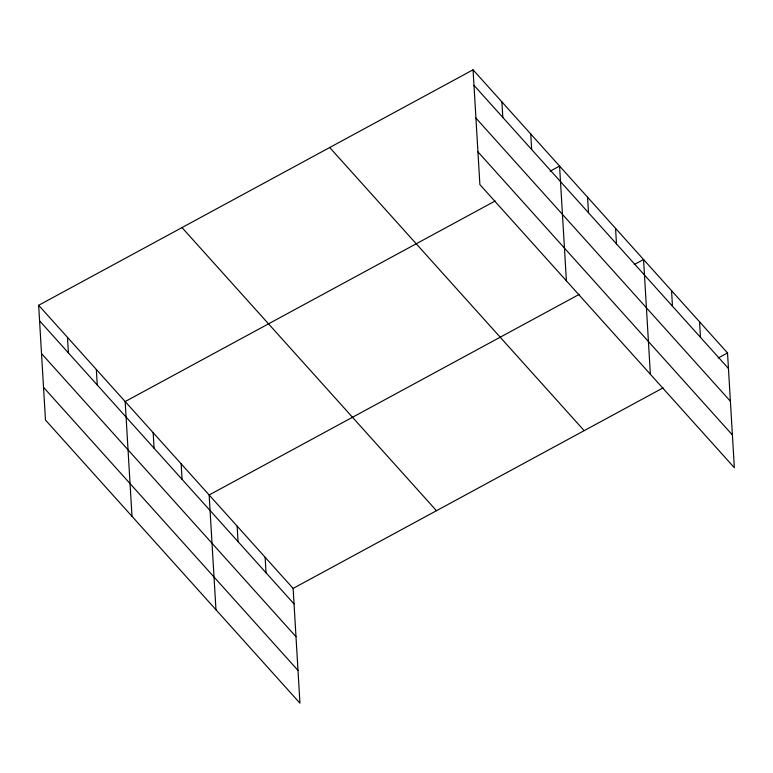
<?xml version="1.0" encoding="UTF-8"?>
<svg xmlns="http://www.w3.org/2000/svg" width="773" height="773" viewBox="0 0 773 773"><rect width="100%" height="100%" fill="white"/><g stroke="black" fill="none" stroke-linecap="round" stroke-linejoin="round"><path stroke-width="1.16" d="M38.65 305.287L293.122 588.417L299.943 703.188L45.472 420.058L38.65 305.287L473.057 69.812L727.528 352.942L734.35 467.713L479.878 184.583L473.057 69.812M495.174 200.99L125.168 401.554L131.99 516.325M550.231 171.142L559.575 166.079L566.396 280.85M579.151 294.416L209.145 494.981L215.967 609.752M634.208 264.579L643.551 259.506L650.373 374.277M293.122 588.417L663.128 387.853M718.185 358.005L727.528 352.942M473.984 85.349L728.456 368.479M475.926 118.095L730.398 401.226M477.927 151.837L732.408 434.967M329.704 147.517L584.175 430.648M182.003 227.581L436.474 510.711M39.578 320.824L294.049 603.955M41.52 353.57L295.991 636.701M43.52 387.312L298.001 670.442M699.536 321.8L700.464 337.328M671.544 290.648L672.471 306.185M615.559 228.364L616.487 243.901M587.567 197.221L588.495 212.749M530.742 133.99L531.66 149.518M501.899 101.901L502.817 117.428M265.129 557.275L266.057 572.812M237.137 526.133L238.065 541.66M181.153 463.839L182.08 479.376M153.16 432.696L154.088 448.234M96.335 369.465L97.253 385.002M67.493 337.376L68.41 352.913"/></g></svg>
